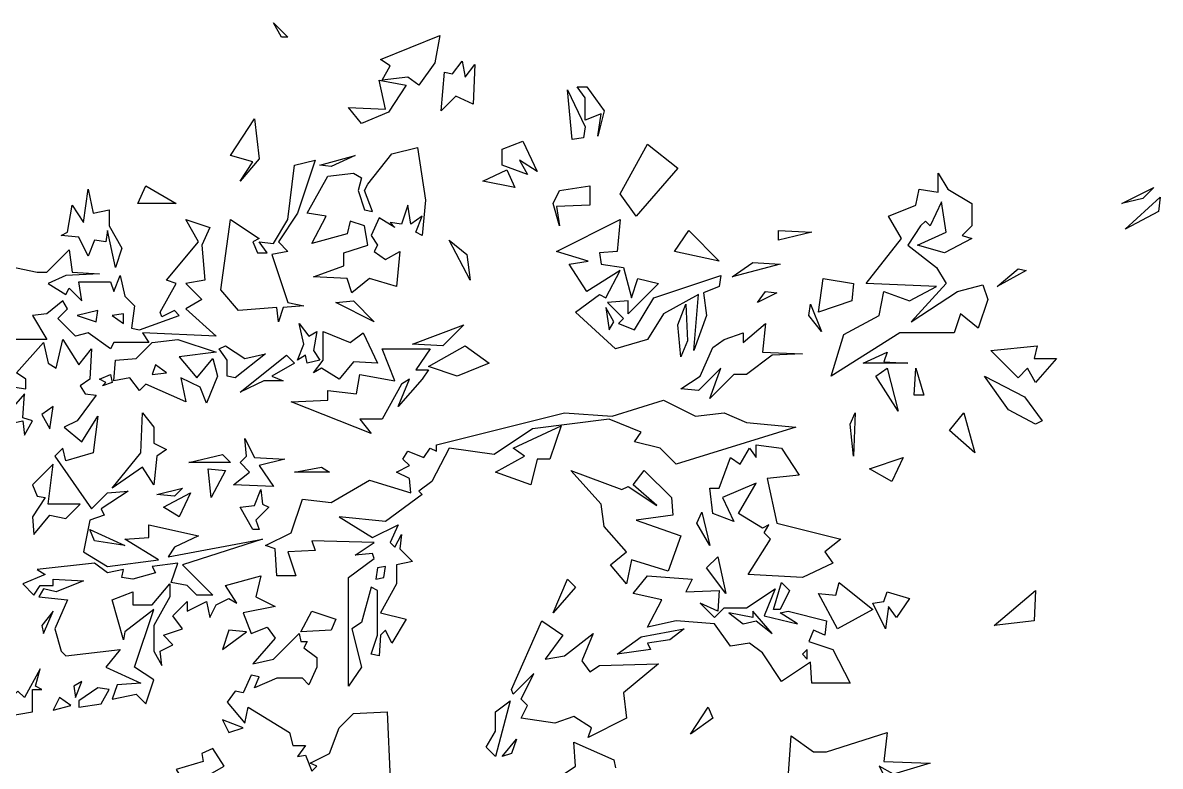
# Model space of a CAD drawing. Header units: millimetres. Extents: x -1920 to 1916, y -1858 to 1858.
# Drawn here: x 1248 to 1916, y 286 to 722 of the extents above; entities that cross this region are included whole.
import ezdxf

# ---------------------------------------------------------------- set-up
doc = ezdxf.new("R2010")
doc.units = ezdxf.units.MM
doc.layers.add('ALMOND-DRAW-PROFILE', color=7, linetype='Continuous', lineweight=25)

msp = doc.modelspace()

# ---------------------------------------------------------------- linework, layer by layer
at = {"layer": 'ALMOND-DRAW-PROFILE'}
for points in [[(1399.58, 713.57), (1394.89, 722.02), (1403.34, 713.57)], [(1480.31, 685.41), (1473.74, 690.1), (1458.72, 688.23), (1463.41, 696.67), (1457.78, 700.43), (1492.51, 714.51), (1489.7, 698.55)], [(1493.45, 670.39), (1495.33, 692.92), (1500.02, 691.98), (1505.65, 699.49), (1507.53, 690.1), (1513.16, 697.61), (1512.23, 674.14), (1501.9, 678.84)], [(1446.52, 662.88), (1439.01, 672.27), (1460.6, 671.33), (1456.84, 688.23), (1472.8, 685.41), (1462.48, 669.45)], [(1570.42, 653.49), (1567.61, 682.59), (1577.93, 661), (1577, 654.43)], [(1585.44, 655.37), (1587.32, 668.51), (1577.93, 664.76), (1577.93, 677.9), (1573.24, 684.47), (1578.87, 684.47), (1589.2, 670.39)], [(1375.18, 629.09), (1382.69, 640.35), (1369.55, 644.11), (1383.63, 665.7), (1386.44, 642.23)], [(1440.89, 563.38), (1438.07, 571.83), (1418.36, 572.77), (1436.19, 579.34), (1436.19, 586.85), (1450.27, 591.54), (1448.39, 602.8), (1439.95, 605.62), (1438.07, 598.11), (1417.42, 592.48), (1425.87, 608.44), (1414.6, 610.31), (1426.81, 631.9), (1441.82, 633.78), (1446.52, 630.97), (1444.64, 623.46), (1448.39, 612.19), (1453.09, 611.25), (1448.39, 623.46), (1450.27, 627.21), (1464.35, 645.05), (1479.37, 648.8), (1484.07, 617.82), (1482.19, 597.17), (1478.43, 599.05), (1482.19, 608.44), (1475.62, 603.74), (1473.74, 615.01), (1469.98, 603.74), (1463.41, 604.68), (1466.23, 601.87), (1456.84, 607.5), (1452.15, 597.17), (1455.9, 591.54), (1454.03, 587.79), (1460.6, 583.09), (1469.05, 587.79), (1467.17, 567.13), (1451.21, 571.83)], [(1544.14, 632.84), (1529.12, 638.47), (1529.12, 647.86), (1541.32, 652.56), (1549.77, 634.72), (1539.45, 641.29)], [(1607.97, 608.44), (1598.58, 621.58), (1614.54, 650.68), (1632.38, 636.6)], [(1422.11, 638.47), (1442.76, 644.11), (1428.68, 637.54)], [(1397.71, 546.48), (1396.77, 554.93), (1374.24, 553.05), (1363.91, 565.26), (1369.55, 606.56), (1386.44, 595.3), (1382.69, 593.42), (1385.5, 586.85), (1391.13, 586.85), (1386.44, 593.42), (1394.89, 592.48), (1403.34, 606.56), (1407.09, 638.47), (1419.3, 641.29), (1408.97, 610.31), (1397.71, 593.42), (1403.34, 587.79), (1393.95, 585.91), (1403.34, 557.75), (1412.72, 555.87), (1400.52, 554.93)], [(1536.63, 625.33), (1517.86, 629.09), (1531.94, 635.66)], [(1722.49, 514.57), (1730, 538.97), (1750.65, 550.24), (1753.47, 564.32), (1768.49, 558.69), (1784.45, 567.13), (1743.14, 569.01), (1763.79, 595.3), (1756.28, 608.44), (1772.24, 615.01), (1774.12, 624.39), (1785.38, 622.52), (1785.38, 633.78), (1791.02, 624.39), (1805.1, 615.95), (1805.1, 602.8), (1799.46, 597.17), (1805.1, 595.3), (1789.14, 586.85), (1773.18, 591.54), (1790.08, 599.05), (1787.26, 616.88), (1780.69, 602.8), (1777.87, 605.62), (1775.06, 602.8), (1767.55, 591.54), (1784.45, 578.4), (1790.08, 569.01), (1769.43, 546.48), (1796.65, 564.32), (1811.67, 568.07), (1814.48, 559.63), (1808.85, 542.73), (1798.53, 551.18), (1794.77, 539.91), (1762.86, 539.91)], [(1301.96, 578.4), (1297.27, 599.99), (1296.33, 593.42), (1289.76, 594.36), (1286, 584.97), (1280.37, 596.23), (1270.04, 597.17), (1273.8, 599.05), (1276.62, 615.01), (1283.19, 604.68), (1286, 624.39), (1288.82, 610.31), (1298.2, 612.19), (1298.2, 602.8), (1305.71, 589.66)], [(1315.1, 615.95), (1319.79, 626.27), (1337.63, 615.95)], [(1562.91, 602.8), (1559.16, 615.95), (1562.91, 623.46), (1580.75, 626.27), (1580.75, 615.01), (1561.04, 614.07)], [(1893.33, 615.95), (1912.11, 625.33), (1905.54, 618.76)], [(1895.21, 600.93), (1915.86, 619.7), (1914.92, 611.25)], [(1641.76, 529.59), (1644.58, 562.44), (1623.93, 551.18), (1614.54, 536.16), (1595.77, 530.53), (1572.3, 552.12), (1586.38, 562.44), (1590.14, 560.56), (1598.58, 576.52), (1578.87, 564.32), (1568.55, 580.28), (1579.81, 582.15), (1561.04, 587.79), (1598.58, 606.56), (1596.71, 587.79), (1586.38, 586.85), (1587.32, 580.28), (1600.46, 578.4), (1605.16, 560.56), (1608.91, 571.83), (1621.11, 569.01), (1603.28, 551.18), (1603.28, 558.69), (1591.08, 557.75), (1600.46, 548.36), (1597.65, 545.54), (1607.03, 541.79), (1618.3, 560.56), (1657.72, 573.71), (1656.78, 567.13), (1647.4, 563.38), (1649.27, 550.24)], [(1656.78, 582.15), (1630.5, 587.79), (1638.95, 599.99)], [(1691.52, 594.41), (1691.52, 599.99), (1711.23, 599.05)], [(1510.35, 570.89), (1498.15, 594.36), (1508.47, 585.91)], [(1664.29, 572.77), (1676.5, 581.21), (1692.45, 580.28)], [(1820.12, 567.13), (1832.32, 577.46), (1837.01, 576.52)], [(1714.98, 552.12), (1717.8, 571.83), (1735.63, 569.01), (1734.69, 558.69)], [(1679.31, 557.75), (1684.01, 564.32), (1690.58, 563.38)], [(1454.03, 546.48), (1431.5, 557.75), (1441.82, 558.69)], [(1592.01, 541.79), (1594.83, 546.48), (1590.14, 554.93)], [(1634.26, 525.83), (1632.38, 544.61), (1637.07, 556.81), (1638.01, 535.22)], [(1716.86, 540.85), (1709.35, 550.24), (1710.29, 556.81)], [(1279.43, 550.24), (1290.7, 546.48), (1291.63, 553.05)], [(1306.65, 545.54), (1306.65, 551.18), (1300.08, 550.24)], [(1414.6, 522.08), (1413.66, 526.77), (1408.97, 523.95), (1412.72, 533.34), (1409.91, 545.54), (1415.54, 538.04), (1420.23, 540.85), (1418.36, 529.59), (1422.11, 523.95)], [(1494.39, 532.4), (1476.56, 533.34), (1506.59, 544.61)], [(1651.15, 501.43), (1657.72, 519.26), (1644.58, 506.12), (1634.26, 507.06), (1645.52, 514.57), (1653.03, 531.46), (1659.6, 536.16), (1670.86, 539.91), (1670.86, 534.28), (1684.01, 545.54), (1682.13, 528.65), (1705.6, 527.71), (1687.76, 526.77), (1672.74, 515.51), (1665.23, 515.51)], [(1343.26, 499.55), (1319.79, 509.87), (1316.04, 506.12), (1310.41, 513.63), (1301.02, 511.75), (1301.96, 523.95), (1314.16, 524.89), (1323.55, 534.28), (1338.57, 536.16), (1361.1, 528.65), (1339.51, 525.83), (1349.83, 513.63), (1359.22, 524.89), (1362.04, 514.57), (1355.46, 498.61), (1351.71, 508), (1340.45, 513.63)], [(1433.38, 512.69), (1423.05, 519.26), (1418.36, 516.45), (1423.99, 523.95), (1423.99, 540.85), (1439.95, 534.28), (1447.46, 539.91), (1455.9, 522.08), (1441.82, 523.02)], [(1367.67, 514.57), (1367.67, 523.95), (1362.97, 530.53), (1366.73, 532.4), (1377.99, 524.89), (1390.2, 527.71), (1372.36, 513.63)], [(1452.15, 480.78), (1405.22, 499.55), (1426.81, 500.49), (1426.81, 506.12), (1443.7, 504.24), (1445.58, 515.51), (1466.23, 511.75), (1458.72, 530.53), (1486.88, 530.53), (1478.43, 518.32), (1485.94, 518.32), (1482.19, 512.69), (1468.11, 496.73), (1474.68, 512.69), (1469.98, 509.87), (1458.72, 489.22), (1445.58, 489.22)], [(1502.84, 514.57), (1485.94, 520.2), (1507.53, 532.4), (1521.61, 522.08)], [(1741.27, 522.08), (1755.35, 528.65), (1753.47, 523.02), (1767.55, 522.08)], [(1842.64, 510.81), (1837.95, 519.26), (1832.32, 513.63), (1816.36, 529.59), (1843.58, 532.4), (1841.71, 524.89), (1854.85, 524.89)], [(1375.18, 505.18), (1402.4, 526.77), (1407.09, 522.08), (1393.95, 514.57), (1400.52, 511.75), (1389.26, 511.75)], [(1294.45, 508.94), (1296.33, 510.81), (1292.57, 512.69), (1299.14, 515.51), (1300.08, 510.81)], [(1323.55, 515.51), (1332, 516.45), (1325.43, 521.14)], [(1761.92, 493.92), (1748.77, 514.57), (1755.35, 519.26)], [(1771.3, 503.3), (1772.24, 519.26), (1776.94, 503.3)], [(1842.64, 486.41), (1826.69, 494.86), (1812.61, 514.57), (1836.07, 502.37), (1846.4, 488.28)], [(1263.47, 483.59), (1265.35, 496.73), (1258.78, 492.04)], [(1439.01, 332.46), (1439.01, 396.29), (1454.03, 407.56), (1453.09, 410.37), (1442.76, 409.44), (1454.03, 416.94), (1417.42, 417.88), (1419.3, 412.25), (1403.34, 411.31), (1408.03, 397.23), (1396.77, 397.23), (1395.83, 413.19), (1390.2, 415.07), (1405.22, 422.58), (1411.79, 442.29), (1428.68, 440.41), (1451.21, 453.55), (1475.62, 446.04), (1474.68, 454.49), (1467.17, 458.25), (1474.68, 462), (1470.92, 465.76), (1473.74, 470.45), (1483.13, 466.69), (1486.88, 472.33), (1490.64, 470.45), (1490.64, 474.2), (1565.73, 492.98), (1593.89, 491.1), (1623.93, 500.49), (1642.7, 491.1), (1659.6, 492.98), (1672.74, 487.35), (1701.84, 484.53), (1631.44, 462.94), (1622.05, 472.33), (1607.03, 476.08), (1610.79, 481.71), (1592.01, 489.22), (1546.96, 483.59), (1524.43, 468.57), (1498.15, 472.33), (1487.82, 452.61), (1480.31, 446.98), (1482.19, 445.11), (1460.6, 429.15), (1433.38, 431.96), (1453.09, 419.76), (1468.11, 427.27), (1463.41, 416.94), (1466.23, 414.13), (1469.98, 421.64), (1469.05, 413.19), (1476.56, 405.68), (1467.17, 403.8), (1467.17, 392.54), (1457.78, 375.64), (1472.8, 371.89), (1464.35, 357.81), (1460.6, 365.32), (1457.78, 362.5), (1456.84, 350.3), (1452.15, 351.24), (1455.9, 362.5), (1455.9, 388.78), (1452.15, 390.66), (1446.52, 370.01), (1440.89, 366.26), (1446.52, 343.73)], [(1300.08, 448.86), (1316.98, 469.51), (1317.92, 492.98), (1324.49, 484.53), (1324.49, 475.14), (1332, 471.39), (1326.37, 467.63), (1324.49, 450.74), (1317.92, 461.06)], [(1735.63, 467.63), (1733.76, 486.41), (1736.57, 492.98)], [(1806.97, 469.51), (1791.95, 482.65), (1800.4, 492.98)], [(1546.02, 450.74), (1525.37, 458.25), (1542.26, 467.63), (1535.69, 472.33), (1563.85, 485.47), (1557.28, 465.76), (1549.77, 465.76)], [(1371.42, 450.74), (1380.81, 458.25), (1375.18, 463.88), (1378.93, 467.63), (1377.99, 477.96), (1383.63, 466.69), (1401.46, 465.76), (1386.44, 462), (1394.89, 449.8)], [(1345.14, 463.88), (1364.85, 468.57), (1369.55, 463.88)], [(1705.6, 396.29), (1673.68, 398.17), (1686.82, 418.82), (1683.07, 422.58), (1685.88, 427.27), (1682.13, 425.39), (1668.05, 433.84), (1678.37, 451.68), (1658.66, 443.23), (1665.23, 429.15), (1653.03, 433.84), (1651.15, 448.86), (1656.78, 448.86), (1663.35, 466.69), (1668.99, 462.94), (1674.62, 472.33), (1678.37, 466.69), (1678.37, 474.2), (1693.39, 472.33), (1703.72, 456.37), (1684.94, 454.49), (1690.58, 428.21), (1728.12, 418.82), (1718.74, 411.31), (1723.43, 404.74)], [(1254.09, 421.64), (1263.47, 432.9), (1272.86, 431.02), (1281.31, 439.47), (1262.53, 439.47), (1265.35, 462.94), (1253.15, 450.74), (1255.96, 444.17), (1260.66, 443.23), (1253.15, 431.96)], [(1758.16, 452.61), (1745.02, 460.12), (1764.73, 466.69)], [(1358.28, 443.23), (1356.4, 460.12), (1366.73, 459.19)], [(1407.09, 458.25), (1423.05, 461.06), (1427.74, 458.25)], [(1602.34, 392.54), (1592.95, 403.8), (1602.34, 411.31), (1589.2, 426.33), (1587.32, 439.47), (1569.49, 459.19), (1599.52, 447.92), (1603.28, 449.8), (1620.17, 438.53), (1606.09, 450.74), (1612.67, 459.19), (1628.62, 443.23), (1629.56, 432.9), (1607.97, 430.09), (1634.26, 420.7), (1626.75, 400.05), (1605.16, 406.62)], [(1326.37, 445.11), (1341.38, 448.86), (1336.69, 444.17)], [(1382.69, 424.45), (1375.18, 437.6), (1383.63, 438.53), (1387.38, 447.92), (1388.32, 439.47), (1392.07, 437.6), (1384.56, 430.09), (1386.44, 424.45)], [(1339.51, 431.96), (1330.12, 437.6), (1346.08, 446.04)], [(1651.15, 415.07), (1643.64, 428.21), (1646.46, 434.78)], [(1307.59, 415.07), (1289.76, 417.88), (1286.94, 424.45)], [(1660.54, 386.91), (1649.27, 401.93), (1655.84, 408.5)], [(1454.97, 395.35), (1459.66, 396.29), (1460.6, 402.86), (1455.9, 401.93)], [(1559.16, 375.64), (1567.61, 395.35), (1572.3, 390.66)], [(1711.23, 334.34), (1710.29, 346.54), (1693.39, 335.28), (1682.13, 352.18), (1674.62, 357.81), (1663.35, 355.93), (1653.97, 369.07), (1631.44, 370.95), (1614.54, 367.19), (1622.99, 383.15), (1606.09, 386.91), (1614.54, 397.23), (1640.83, 395.35), (1637.07, 387.85), (1656.78, 388.78), (1655.84, 376.58), (1645.52, 381.27), (1653.97, 372.83), (1659.6, 378.46), (1672.74, 378.46), (1689.64, 389.72), (1683.07, 373.76), (1702.78, 369.07), (1692.45, 375.64), (1697.15, 376.58), (1719.68, 370.95), (1718.74, 362.5), (1712.17, 365.32), (1709.35, 358.75), (1723.43, 354.05), (1733.76, 334.34)], [(1688.7, 377.52), (1693.39, 393.48), (1698.09, 388.78), (1692.45, 377.52)], [(1726.25, 366.26), (1714.98, 386.91), (1725.31, 385.97), (1727.19, 393.48), (1746.9, 377.52)], [(1754.41, 366.26), (1746.9, 381.27), (1753.47, 382.21), (1755.35, 387.85), (1768.49, 384.09), (1760.98, 372.83), (1756.28, 379.4)], [(1818.24, 368.13), (1842.64, 388.78), (1841.71, 370.95)], [(1259.72, 363.44), (1265.35, 376.58), (1258.78, 368.13)], [(1410.85, 364.38), (1417.42, 376.58), (1431.5, 371.89), (1428.68, 365.32)], [(1687.76, 363.44), (1676.5, 376.58), (1676.5, 372.83), (1662.42, 375.64), (1670.86, 369.07), (1678.37, 370.95)], [(1579.81, 302.42), (1581.69, 308.06), (1571.36, 314.63), (1560.1, 310.87), (1540.39, 313.69), (1544.14, 321.2), (1540.39, 324.95), (1547.9, 339.97), (1535.69, 327.77), (1534.75, 330.59), (1552.59, 370.95), (1564.79, 362.5), (1554.47, 348.42), (1565.73, 350.3), (1582.63, 363.44), (1576.06, 347.48), (1580.75, 340.91), (1586.38, 344.67), (1621.11, 345.6), (1600.46, 328.71), (1602.34, 313.69)], [(1364.85, 354.05), (1378.93, 364.38), (1368.61, 365.32)], [(1596.71, 351.24), (1610.79, 361.56), (1636.13, 366.26), (1627.68, 359.68), (1614.54, 357.81), (1616.42, 354.05)], [(1708.41, 348.42), (1708.41, 354.05), (1705.6, 351.24)], [(1237.19, 314.63), (1253.15, 317.44), (1253.15, 330.59), (1258.78, 330.59), (1255.03, 332.46), (1257.84, 342.79), (1248.45, 325.89), (1244.7, 329.65), (1241.88, 326.83)], [(1278.49, 325.89), (1282.25, 335.28), (1277.55, 332.46)], [(1280.37, 320.26), (1293.51, 322.14), (1298.2, 330.59), (1291.63, 331.52), (1280.37, 324.01)], [(1265.35, 318.38), (1275.68, 321.2), (1269.11, 325.89)], [(1525.37, 291.16), (1519.74, 296.79), (1525.37, 306.18), (1525.37, 317.44), (1533.82, 324.01)], [(1639.89, 304.3), (1650.21, 320.26), (1653.03, 313.69)], [(1368.61, 305.24), (1377.05, 308.06), (1364.85, 312.75)], [(1529.12, 291.16), (1537.57, 301.49), (1534.75, 293.04)], [(1344.2, 273.33), (1365.79, 285.53), (1359.22, 295.85), (1352.65, 293.04), (1353.59, 288.34), (1337.63, 283.65)]]:
    msp.add_lwpolyline(points, close=True, dxfattribs=at)
for points in [[(1210.91, 584.97), (1255.96, 575.58), (1261.6, 575.58), (1274.74, 588.72), (1276.62, 575.58), (1292.57, 574.64), (1272.86, 573.71), (1262.53, 569.01), (1272.86, 562.44), (1274.74, 566.2), (1282.25, 558.69), (1280.37, 569.95), (1299.14, 569.95), (1301.02, 564.32), (1304.78, 573.71), (1307.59, 561.5), (1313.22, 555.87), (1311.35, 542.73), (1316.04, 541.79), (1339.51, 550.24), (1336.69, 553.05), (1329.18, 549.3), (1328.24, 552.12), (1337.63, 569.01), (1332, 570.89), (1350.77, 593.42), (1343.26, 606.56), (1357.34, 601.87), (1352.65, 591.54), (1354.53, 570.89), (1343.26, 569.01), (1352.65, 559.63), (1343.26, 553.99), (1361.1, 538.04), (1317.92, 539.91), (1321.67, 534.28), (1301.02, 534.28), (1299.14, 530.53), (1286, 539.91), (1278.49, 538.04), (1268.17, 548.36), (1273.8, 553.99), (1270.98, 558.69), (1261.6, 551.18), (1253.15, 550.24), (1261.6, 536.16), (1240.94, 536.16)], [(1242.82, 508), (1249.39, 507.06), (1249.39, 512.69), (1243.76, 516.45), (1259.72, 534.28), (1262.53, 522.08), (1267.23, 519.26), (1270.98, 536.16), (1280.37, 521.14), (1287.88, 530.53), (1286.94, 512.69), (1281.31, 508.94), (1284.12, 504.24), (1290.7, 503.3), (1279.43, 488.28), (1271.92, 484.53), (1282.25, 476.08), (1291.63, 491.1), (1288.82, 469.51), (1272.86, 464.82), (1270.98, 472.33), (1266.29, 467.63), (1287.88, 436.66), (1297.27, 446.04), (1309.47, 446.98), (1293.51, 436.66), (1295.39, 432.9), (1286.94, 430.09), (1283.19, 411.31), (1297.27, 402.86), (1327.3, 406.62), (1307.59, 418.82), (1321.67, 419.76), (1321.67, 427.27), (1350.77, 420.7), (1336.69, 414.13), (1332.94, 408.5), (1388.32, 418.82), (1341.38, 403.8), (1359.22, 385.97), (1349.83, 385.97), (1344.2, 391.6), (1334.81, 393.48), (1338.57, 404.74), (1323.55, 402.86), (1325.43, 399.11), (1312.29, 395.35), (1305.71, 396.29), (1306.65, 400.99), (1297.27, 399.11), (1289.76, 404.74), (1255.96, 400.99), (1260.66, 398.17), (1247.52, 392.54), (1254.09, 385.97), (1257.84, 391.6), (1265.35, 391.6), (1265.35, 395.35), (1283.19, 394.42), (1267.23, 387.85), (1259.72, 389.72), (1256.9, 385.03), (1273.8, 383.15), (1266.29, 366.26), (1270.04, 353.11), (1272.86, 350.3), (1304.78, 354.05), (1296.33, 343.73), (1316.98, 334.34), (1302.9, 333.4), (1300.08, 324.95), (1314.16, 327.77), (1319.79, 322.14), (1324.49, 336.22), (1313.22, 343.73), (1324.49, 377.52), (1307.59, 364.38), (1306.65, 359.68), (1300.08, 383.15), (1312.29, 387.85), (1312.29, 380.34), (1323.55, 380.34), (1333.88, 392.54), (1333.88, 385.03), (1324.49, 368.13), (1324.49, 353.11), (1329.18, 344.67), (1328.24, 353.11), (1335.75, 356.87), (1330.12, 362.5), (1341.38, 366.26), (1335.75, 373.76), (1344.2, 382.21), (1344.2, 376.58), (1355.46, 382.21), (1357.34, 372.83), (1361.1, 380.34), (1368.61, 384.09), (1373.3, 381.27), (1366.73, 391.6), (1387.38, 397.23), (1384.56, 385.03), (1395.83, 379.4), (1377.05, 375.64), (1381.75, 363.44), (1391.13, 367.19), (1395.83, 360.62), (1382.69, 345.6), (1394.89, 348.42), (1409.91, 363.44), (1410.85, 358.75), (1414.6, 358.75), (1412.72, 354.99), (1420.23, 349.36), (1420.23, 343.73), (1415.54, 333.4), (1411.79, 337.16), (1396.77, 337.16), (1383.63, 331.52), (1386.44, 338.09), (1381.75, 339.03), (1377.05, 328.71), (1372.36, 329.65), (1367.67, 323.08), (1377.99, 310.87), (1379.87, 320.26), (1404.28, 305.24), (1406.15, 297.73), (1413.66, 297.73), (1408.97, 291.16), (1413.66, 292.1), (1417.42, 282.71), (1420.23, 285.53), (1416.48, 287.41), (1427.74, 293.04), (1433.38, 308.06), (1441.82, 316.5), (1461.54, 317.44), (1463.41, 278.02)], [(1242.82, 487.35), (1247.52, 488.28), (1248.45, 479.84), (1253.15, 488.28), (1247.52, 490.16), (1248.45, 504.24), (1237.19, 491.1)], [(1696.21, 264.88), (1699.02, 303.36), (1712.17, 293.98), (1719.68, 293.98), (1755.35, 305.24), (1753.47, 288.34), (1780.69, 287.41), (1759.1, 280.83), (1750.65, 285.53), (1760.98, 265.82)], [(1555.41, 274.26), (1572.3, 285.53), (1571.36, 299.61), (1594.83, 289.28), (1595.77, 284.59)]]:
    msp.add_lwpolyline(points, dxfattribs=at)

doc.saveas('drawing.dxf')
